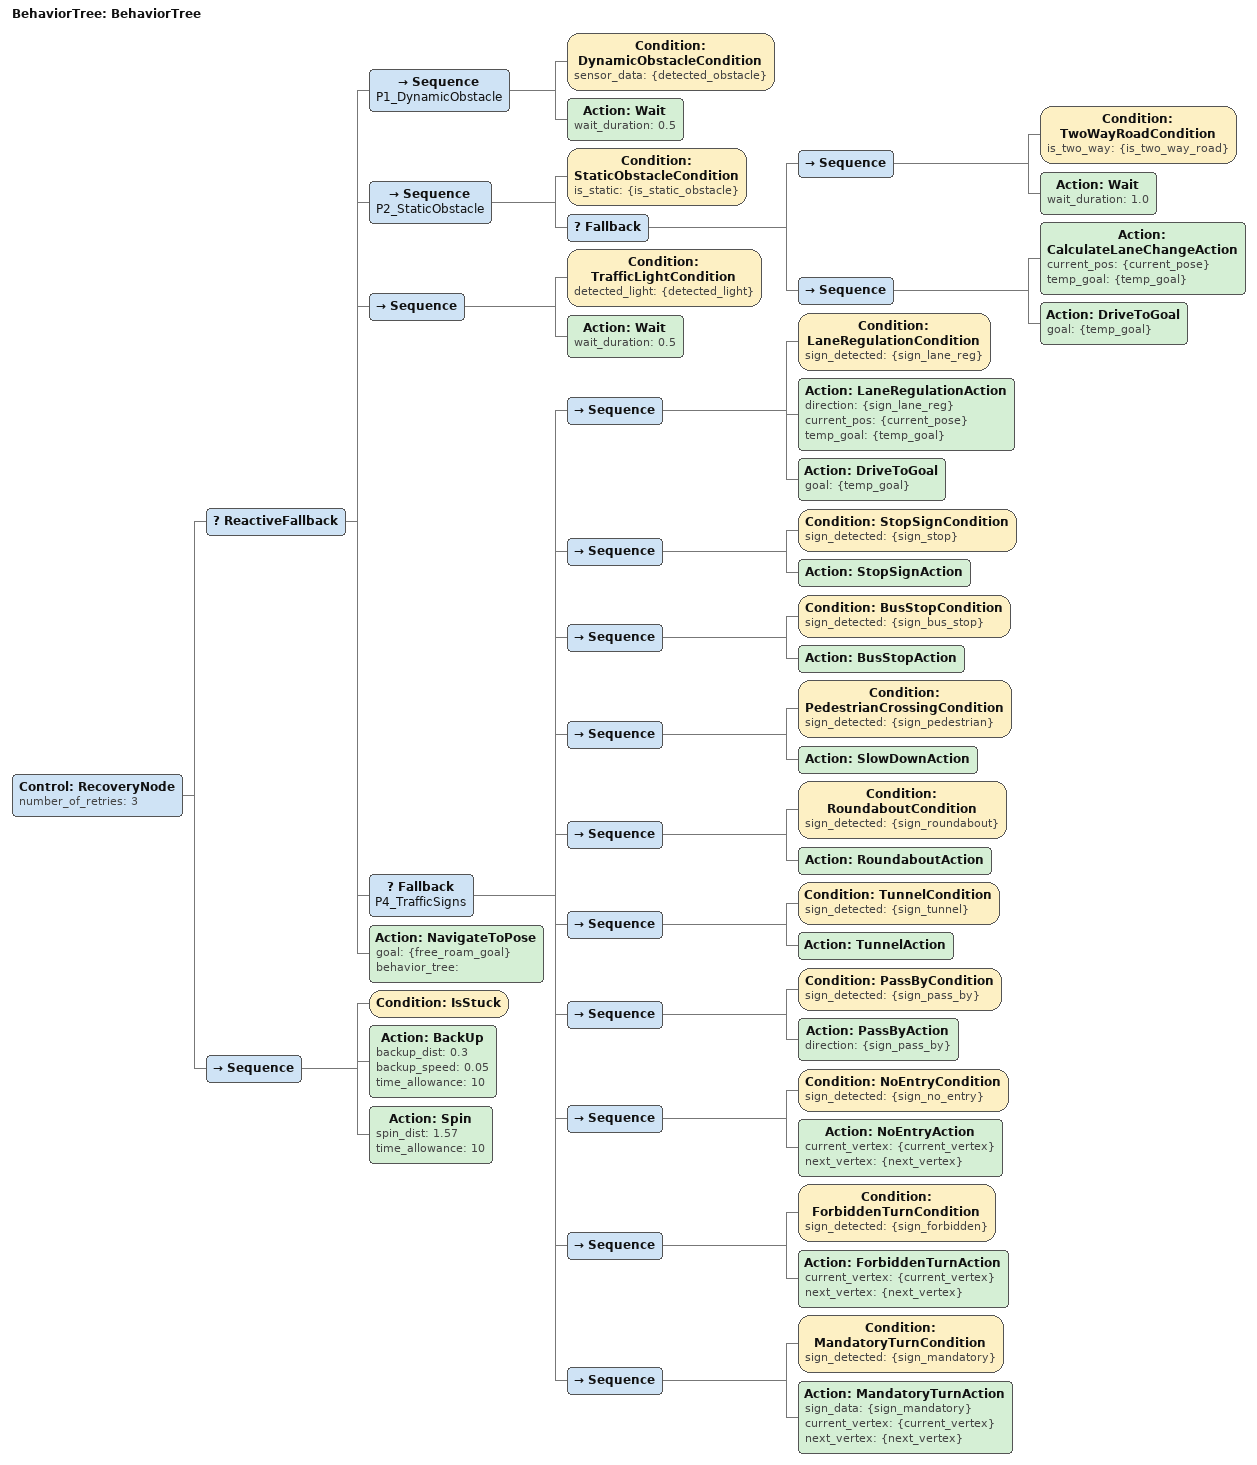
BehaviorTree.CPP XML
<?xml version="1.0"?>
<root main_tree_to_execute="BehaviorTree">

    <BehaviorTree ID="BehaviorTree">
        <Control ID="RecoveryNode" number_of_retries="3">

            <ReactiveFallback>

                <Sequence name="P1_DynamicObstacle">
                    <Condition ID="DynamicObstacleCondition" sensor_data="{detected_obstacle}"/>
                    <Action ID="Wait" wait_duration="0.5"/>
                </Sequence>

                <Sequence name="P2_StaticObstacle">
                    <Condition ID="StaticObstacleCondition" is_static="{is_static_obstacle}"/>
                    <Fallback>
                        <Sequence>
                            <Condition ID="TwoWayRoadCondition" is_two_way="{is_two_way_road}"/>
                            <Action ID="Wait" wait_duration="1.0"/>
                        </Sequence>
                        <Sequence>
                            <Action ID="CalculateLaneChangeAction" current_pos="{current_pose}" temp_goal="{temp_goal}"/>
                            <Action ID="DriveToGoal" goal="{temp_goal}"/>
                        </Sequence>
                    </Fallback>
                </Sequence>

                <Sequence>
                    <Condition ID="TrafficLightCondition" detected_light="{detected_light}"/>
                    <Action ID="Wait" wait_duration="0.5"/>
                </Sequence>

                <Fallback name="P4_TrafficSigns">
                    <Sequence>
                        <Condition ID="LaneRegulationCondition" sign_detected="{sign_lane_reg}"/>
                        <Action ID="LaneRegulationAction" direction="{sign_lane_reg}" current_pos="{current_pose}" temp_goal="{temp_goal}"/>
                        <Action ID="DriveToGoal" goal="{temp_goal}"/>
                    </Sequence>

                    <Sequence>
                        <Condition ID="StopSignCondition" sign_detected="{sign_stop}"/>
                        <Action ID="StopSignAction"/>
                    </Sequence>

                    <Sequence>
                        <Condition ID="BusStopCondition" sign_detected="{sign_bus_stop}"/>
                        <Action ID="BusStopAction"/>
                    </Sequence>

                    <Sequence>
                        <Condition ID="PedestrianCrossingCondition" sign_detected="{sign_pedestrian}"/>
                        <Action ID="SlowDownAction"/>
                    </Sequence>

                    <Sequence>
                        <Condition ID="RoundaboutCondition" sign_detected="{sign_roundabout}"/>
                        <Action ID="RoundaboutAction"/>
                    </Sequence>

                    <Sequence>
                        <Condition ID="TunnelCondition" sign_detected="{sign_tunnel}"/>
                        <Action ID="TunnelAction"/>
                    </Sequence>

                    <Sequence>
                        <Condition ID="PassByCondition" sign_detected="{sign_pass_by}"/>
                        <Action ID="PassByAction" direction="{sign_pass_by}"/>
                    </Sequence>

                    <Sequence>
                        <Condition ID="NoEntryCondition" sign_detected="{sign_no_entry}"/>
                        <Action ID="NoEntryAction" current_vertex="{current_vertex}" next_vertex="{next_vertex}"/>
                    </Sequence>

                    <Sequence>
                        <Condition ID="ForbiddenTurnCondition" sign_detected="{sign_forbidden}"/>
                        <Action ID="ForbiddenTurnAction" current_vertex="{current_vertex}" next_vertex="{next_vertex}"/>
                    </Sequence>

                    <Sequence>
                        <Condition ID="MandatoryTurnCondition" sign_detected="{sign_mandatory}"/>
                        <Action ID="MandatoryTurnAction" sign_data="{sign_mandatory}" current_vertex="{current_vertex}" next_vertex="{next_vertex}"/>
                    </Sequence>
                </Fallback>

                <Action ID="NavigateToPose" goal="{free_roam_goal}" behavior_tree=""/>

            </ReactiveFallback>

            <Sequence>
                <Condition ID="IsStuck"/>
                <Action ID="BackUp" backup_dist="0.3" backup_speed="0.05" time_allowance="10"/>
                <Action ID="Spin" spin_dist="1.57" time_allowance="10"/>
            </Sequence>

        </Control>
    </BehaviorTree>
</root>
